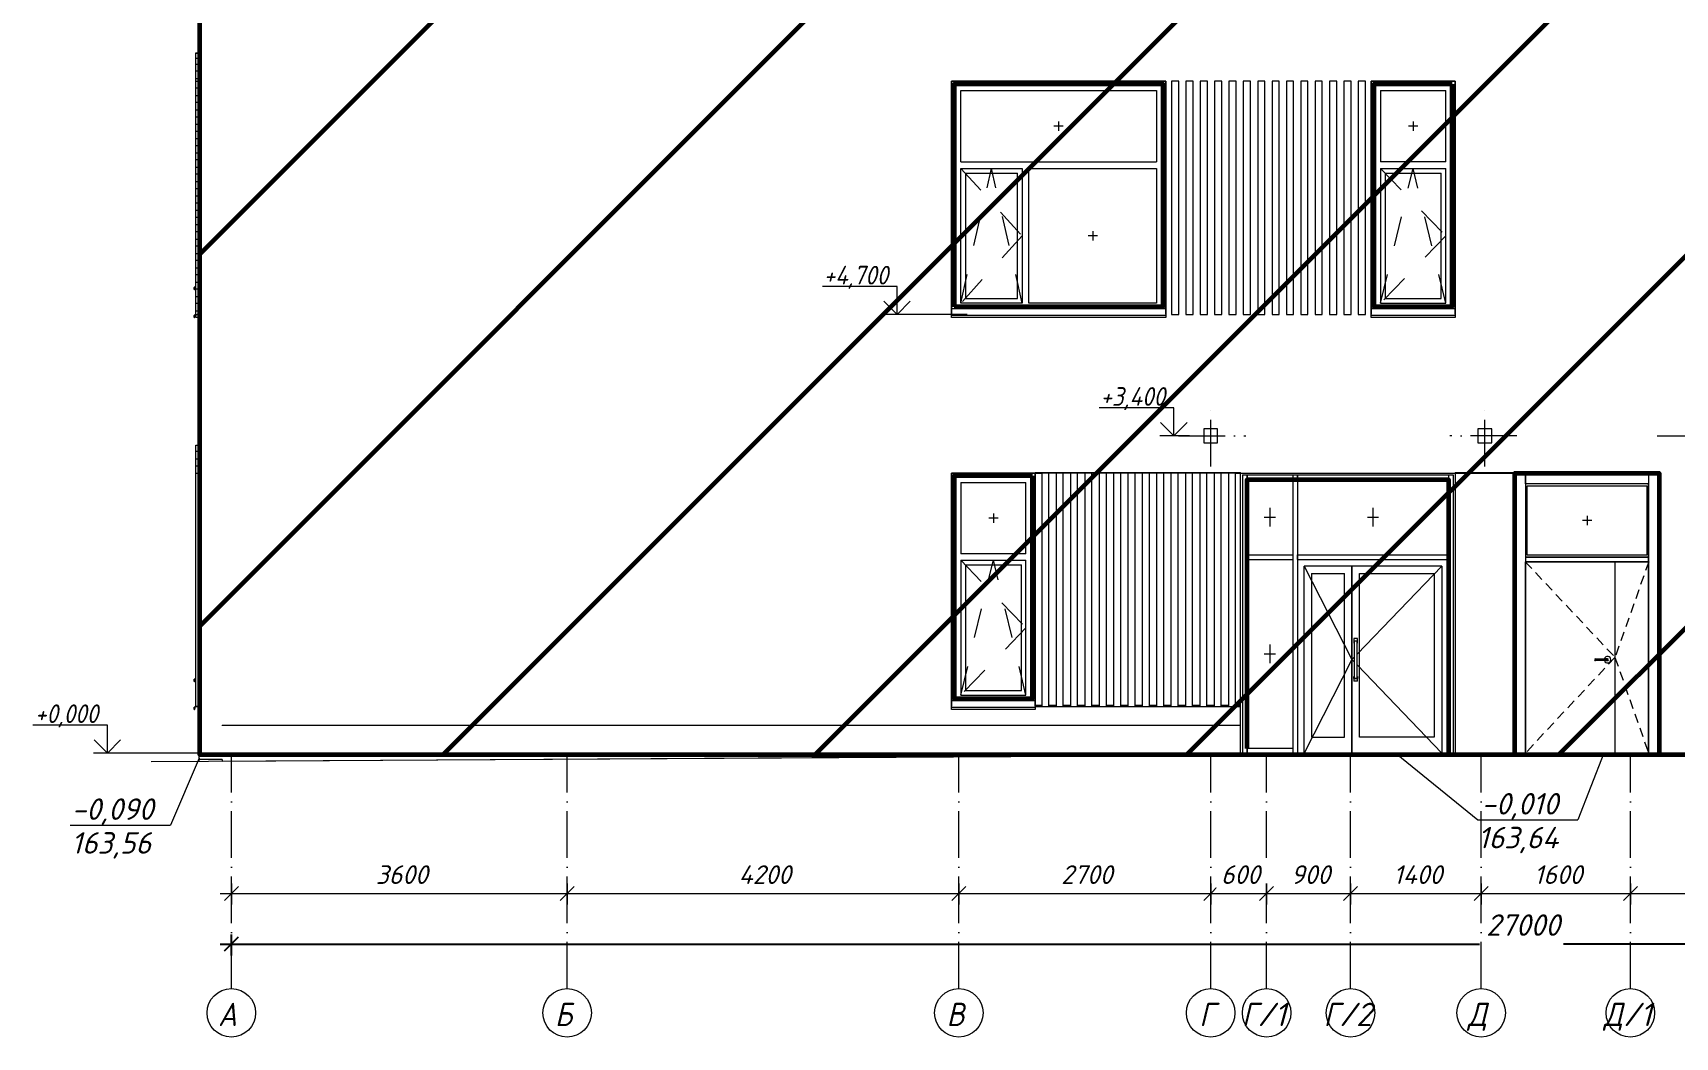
# Model space of a CAD drawing. Header units: millimetres. Extents: x 3914 to 443608, y -156176 to 78197.
# Drawn here: x 348144 to 365752, y -5348 to 5415 of the extents above; entities that cross this region are included whole.
import ezdxf

# ---------------------------------------------------------------- set-up
doc = ezdxf.new("R2010")
doc.units = ezdxf.units.MM
for name, pattern in [('200_ШТРИХ__ш1_п0_6_', [160, 100, -60]), ('50_200_ШТРИХ_1Т_ш5_п1_п1_', [700, 500, -100, 0, -100]), ('Штрих', [635, 317.5, -317.5]), ('Штриховая', [600, 400, -200])]:
    doc.linetypes.add(name, pattern=pattern)
for name, color, linetype, lineweight in [('0) клиннинг', 90, 'Continuous', 60), ('1) Откосы', 102, 'Continuous', 60), ('A-ANNO-DIMS', 7, 'Continuous', 9), ('A-ANNO-NOTE', 7, 'Continuous', 9), ('A-DETL-1', 7, 'Continuous', 13), ('A-DETL-CNTR', 7, '50_200_ШТРИХ_1Т_ш5_п1_п1_', 9), ('A-DOOR', 7, 'Continuous', 9), ('A-DOOR-1', 7, 'Continuous', 5), ('A-DOOR-2', 7, '200_ШТРИХ__ш1_п0_6_', 5), ('A-DOOR-FRAM', 7, 'Continuous', 5), ('A-DOOR-HDLN', 7, 'Штрих', 5), ('A-FLOR', 7, 'Continuous', 9), ('A-GLAZ-1', 7, 'Continuous', 5), ('A-GLAZ-2', 7, 'Штрих', 5), ('A-GLAZ-3', 7, 'Штриховая', 5), ('A-GLAZ-CWMG', 7, 'Continuous', 9), ('A-WALL', 7, 'Continuous', 5), ('G-ANNO-DIMS', 7, 'Continuous', 9), ('G-ANNO-DIMS-1', 7, 'Continuous', 20), ('I-WALL', 7, 'Continuous', 5), ('Оси', 7, 'Continuous', 9), ('Оси-1', 7, '50_200_ШТРИХ_1Т_ш5_п1_п1_', 9)]:
    doc.layers.add(name, color=color, linetype=linetype, lineweight=lineweight)
doc.styles.add('ISOCPEUR_I', font='isocpeui.ttf', dxfattribs={"height": 250})
doc.styles.add('ISOCPEUR_I_1', font='isocpeui.ttf', dxfattribs={"height": 230})
doc.styles.add('ISOCPEUR_I_2', font='isocpeui.ttf', dxfattribs={"width": 0.9, "height": 250})
doc.dimstyles.new('ISO-2_0_0_9К_Средний_с_подложкой_1', dxfattribs={"dimscale": 304.8, "dimtxt": 199.196235, "dimasz": 0.492126, "dimexe": 0.393701, "dimexo": 0, "dimgap": 0.131234, "dimtad": 1, "dimdec": 0, "dimzin": 0, "dimdsep": 46, "dimtxsty": 'ISOCPEUR_I_1', "dimblk1": 'OBLIQUE', "dimblk2": 'OBLIQUE', "dimsah": 1, "dimcen": 0.09, "dimdle": 0.393701, "dimazin": 0, "dimtfac": 1, "dimtdec": 4, "dimtix": 1, "dimtmove": 2, "dimatfit": 3, "dimfxl": 1, "dimtvp": 1, "dimtfill": 1, "dimtolj": 1, "dimtzin": 0, "dimarcsym": 2})

# ---------------------------------------------------------------- blocks, each defined once
blk = doc.blocks.new('Ось сетки - Круг_Ø6_00__ISO-2_5_0_9K_ кружки поменьше-23056867-АР2_Фасад А-___')
at = {"layer": 'Оси'}
blk.add_circle((0, -2785), 260, dxfattribs=at)
blk = doc.blocks.new('_Oblique')
at = {"color": 0, "linetype": 'ByBlock', "lineweight": -2}
blk.add_line((-0.5, -0.5), (0.5, 0.5), dxfattribs=at)
blk = doc.blocks.new('*D980')
at = {"layer": 'A-ANNO-DIMS', "color": 0, "lineweight": -2, "transparency": 16777216}
for p, q in [((350152, -4353), (363654, -4353)), ((350272, -4247), (350272, -4473)), ((377392, -4353), (364556, -4353)), ((377272, -4247), (377272, -4473))]:
    blk.add_line(p, q, dxfattribs=at)
at = {"layer": 'Defpoints', "color": 0, "transparency": 16777216}
for p in [(350272, -4247), (377272, -4247), (377272, -4353)]:
    blk.add_point(p, dxfattribs=at)
at = {"layer": 'A-ANNO-DIMS', "color": 0, "lineweight": -2, "transparency": 16777216, "xscale": 150, "yscale": 150, "zscale": 150, "rotation": 180}
blk.add_blockref('_Oblique', (350272, -4353), dxfattribs=at)
at = {"layer": 'A-ANNO-DIMS', "color": 0, "lineweight": -2, "transparency": 16777216, "xscale": 150, "yscale": 150, "zscale": 150}
blk.add_blockref('_Oblique', (377272, -4353), dxfattribs=at)
at = {"layer": 'A-ANNO-DIMS', "color": 0, "transparency": 16777216, "insert": (363726, -4032), "char_height": 230, "width": 758.48, "attachment_point": 1, "line_spacing_factor": 1.149209, "style": 'ISOCPEUR_I_1', "bg_fill": 3, "box_fill_scale": 1.1, "bg_fill_color": 256, "bg_fill_true_color": 13158600, "bg_fill_transparency": 0}
blk.add_mtext('\\A1;27000', dxfattribs=at)

msp = doc.modelspace()

# ---------------------------------------------------------------- hatches: boundary and pattern name
at = {"layer": '0) клиннинг'}
h = msp.add_hatch(dxfattribs=at)
h.set_pattern_fill('ANSI31', color=256, scale=888)
h.paths.add_polyline_path([(371921.8, 11627.2), (349933, 11627.2), (349932.6, -2323.8), (371921.8, -2323.8)])

# ---------------------------------------------------------------- linework, layer by layer
msp.add_lwpolyline([(349933, 11627.2), (371922.2, 11627.2), (371921.8, -2323.8), (349932.6, -2323.8)], close=True, dxfattribs=at)
at = {"layer": '1) Откосы'}
for points in [[(358022.2, 2482.2), (360262.2, 2482.2), (360262.2, 4867.2), (358022.2, 4867.2)], [(363362.2, 4867.2), (362522.2, 4867.2), (362522.2, 2482.2), (363362.2, 2482.2)], [(358862.2, 667.2), (358022.2, 667.2), (358022.2, -1717.8), (358862.2, -1717.8)]]:
    msp.add_lwpolyline(points, close=True, dxfattribs=at)
for points in [[(361162.2, -2252.8), (361162.2, 627.2), (363322.2, 627.2), (363322.2, -2312.8)], [(364032.2, -2302.8), (364032.2, 697.2), (365582.2, 697.2), (365582.2, -2302.8)]]:
    msp.add_lwpolyline(points, dxfattribs=at)
at = {"layer": 'A-ANNO-DIMS'}
for p, q in [((350152.2, -3807.5), (353872.2, -3807.5)), ((350272.2, -3701.5), (350272.2, -3927.5)), ((350272.2, -3807.5), (350272.2, -3701.5)), ((353872.2, -3701.5), (353872.2, -3927.5)), ((353872.2, -3807.5), (353872.2, -3701.5)), ((353872.2, -3701.5), (353872.2, -3927.5)), ((353872.2, -3807.5), (353872.2, -3701.5)), ((353872.2, -3807.5), (358072.2, -3807.5)), ((358072.2, -3701.5), (358072.2, -3927.5)), ((358072.2, -3807.5), (358072.2, -3701.5)), ((358072.2, -3701.5), (358072.2, -3927.5)), ((358072.2, -3807.5), (358072.2, -3701.5)), ((358072.2, -3807.5), (360772.2, -3807.5)), ((360772.2, -3701.5), (360772.2, -3927.5)), ((360772.2, -3807.5), (360772.2, -3701.5)), ((360772.2, -3701.5), (360772.2, -3927.5)), ((360772.2, -3807.5), (360772.2, -3701.5)), ((360772.2, -3807.5), (361372.2, -3807.5)), ((361372.2, -3701.5), (361372.2, -3927.5)), ((361372.2, -3807.5), (361372.2, -3701.5)), ((362272.2, -3701.5), (362272.2, -3927.5)), ((362272.2, -3807.5), (362272.2, -3701.5)), ((362272.2, -3701.5), (362272.2, -3927.5)), ((362272.2, -3807.5), (362272.2, -3701.5)), ((362272.2, -3807.5), (363672.2, -3807.5)), ((363672.2, -3701.5), (363672.2, -3927.5)), ((363672.2, -3807.5), (363672.2, -3701.5)), ((363672.2, -3701.5), (363672.2, -3927.5)), ((363672.2, -3807.5), (363672.2, -3701.5)), ((363672.2, -3807.5), (365272.2, -3807.5)), ((365272.2, -3701.5), (365272.2, -3927.5)), ((365272.2, -3807.5), (365272.2, -3701.5)), ((365272.2, -3701.5), (365272.2, -3927.5)), ((365272.2, -3807.5), (365272.2, -3701.5)), ((365272.2, -3807.5), (367272.2, -3807.5))]:
    msp.add_line(p, q, dxfattribs=at)
at = {"layer": 'A-ANNO-DIMS', "lineweight": 20}
for p, q in [((350272.2, -3807.5), (350197.2, -3882.5)), ((350272.2, -3807.5), (350347.2, -3732.5)), ((353872.2, -3807.5), (353797.2, -3882.5)), ((353872.2, -3807.5), (353797.2, -3882.5)), ((353872.2, -3807.5), (353947.2, -3732.5)), ((353872.2, -3807.5), (353947.2, -3732.5)), ((358072.2, -3807.5), (357997.2, -3882.5)), ((358072.2, -3807.5), (357997.2, -3882.5)), ((358072.2, -3807.5), (358147.2, -3732.5)), ((358072.2, -3807.5), (358147.2, -3732.5)), ((360772.2, -3807.5), (360697.2, -3882.5)), ((360772.2, -3807.5), (360697.2, -3882.5)), ((360772.2, -3807.5), (360847.2, -3732.5)), ((360772.2, -3807.5), (360847.2, -3732.5)), ((361372.2, -3807.5), (361297.2, -3882.5)), ((361372.2, -3807.5), (361447.2, -3732.5)), ((362272.2, -3807.5), (362197.2, -3882.5)), ((362272.2, -3807.5), (362347.2, -3732.5)), ((362272.2, -3807.5), (362347.2, -3732.5)), ((363672.2, -3807.5), (363597.2, -3882.5)), ((363672.2, -3807.5), (363597.2, -3882.5)), ((363672.2, -3807.5), (363747.2, -3732.5)), ((363672.2, -3807.5), (363747.2, -3732.5)), ((365272.2, -3807.5), (365197.2, -3882.5)), ((365272.2, -3807.5), (365197.2, -3882.5)), ((365272.2, -3807.5), (365347.2, -3732.5)), ((365272.2, -3807.5), (365347.2, -3732.5))]:
    msp.add_line(p, q, dxfattribs=at)
at = {"layer": 'A-ANNO-NOTE'}
for p, q in [((349925.7, -2358.3), (349618.1, -3074.9)), ((362760.6, -2307.3), (363635.1, -3017.7)), ((364986.2, -2303.2), (364709.9, -3017.7)), ((349618.1, -3078), (348543.3, -3078)), ((364709.9, -3020.8), (363635.1, -3020.8))]:
    msp.add_line(p, q, dxfattribs=at)
at = {"layer": 'A-DETL-1'}
for p, q in [((360697.2, 1172.2), (360697.2, 1022.2)), ((360847.2, 1172.2), (360697.2, 1172.2)), ((360847.2, 1022.2), (360847.2, 1172.2)), ((363787.2, 1172.2), (363637.2, 1172.2)), ((363637.2, 1172.2), (363637.2, 1022.2)), ((363787.2, 1022.2), (363787.2, 1172.2)), ((360697.2, 1022.2), (360847.2, 1022.2)), ((363637.2, 1022.2), (363787.2, 1022.2)), ((361090.1, -2328), (349413.4, -2397.8)), ((365619.5, -2328), (361090.1, -2328)), ((371852.2, -2397.8), (365619.5, -2328))]:
    msp.add_line(p, q, dxfattribs=at)
at = {"layer": 'A-DETL-CNTR'}
for p, q in [((360772.2, 767.2), (360772.2, 1407.2)), ((363712.2, 767.2), (363712.2, 1407.2)), ((360428.1, 1097.2), (361148.1, 1097.2)), ((364056.4, 1097.2), (363336.4, 1097.2)), ((365558.1, 1097.2), (366278.1, 1097.2))]:
    msp.add_line(p, q, dxfattribs=at)
at = {"layer": 'A-DOOR'}
for p, q in [((364147.2, 582.2), (364147.2, -202.8)), ((365467.2, 582.2), (364147.2, 582.2)), ((364167.2, 562.2), (365447.2, 562.2)), ((364167.2, -182.8), (364167.2, 562.2)), ((365447.2, 562.2), (365447.2, -182.8)), ((365467.2, -202.8), (365467.2, 582.2)), ((364147.2, -202.8), (365467.2, -202.8)), ((365447.2, -182.8), (364167.2, -182.8)), ((364897.2, -1292.8), (365027.2, -1292.8)), ((365027.2, -1312.8), (364897.2, -1312.8)), ((365027.2, -1292.8), (364993.7, -1292.8)), ((364993.7, -1312.8), (365027.2, -1312.8))]:
    msp.add_line(p, q, dxfattribs=at)
for centre, radius, start, end in [((364897.2, -1302.8), 10, 90, 270), ((365027.2, -1302.8), 35, 0, 163.39845), ((365027.2, -1302.8), 35, 196.60155, 0), ((365027.2, -1302.8), 10, 270, 90), ((365027.2, -1302.8), 10, 270, 90)]:
    msp.add_arc(centre, radius, start, end, dxfattribs=at)
at = {"layer": 'A-DOOR-1'}
for p, q in [((361774.2, -2302.8), (361774.2, -299.8)), ((362287.2, -299.8), (361774.2, -299.8)), ((361774.2, -299.8), (362287.2, -1301.3)), ((362287.2, -299.8), (362287.2, -2302.8)), ((363250.2, -299.8), (362287.2, -299.8)), ((362287.2, -2302.8), (362287.2, -299.8)), ((363250.2, -299.8), (362342, -1244.3)), ((363250.2, -299.8), (363250.2, -2302.8)), ((365107.2, -252.8), (364147.2, -252.8)), ((364147.2, -2302.8), (364147.2, -252.8)), ((365107.2, -252.8), (365107.2, -2302.8)), ((365467.2, -252.8), (365107.2, -252.8)), ((365107.2, -252.8), (365107.2, -2302.8)), ((365467.2, -2302.8), (365467.2, -252.8)), ((361854.2, -379.8), (361854.2, -2132.8)), ((361854.2, -379.8), (362207.2, -379.8)), ((362207.2, -2132.8), (362207.2, -379.8)), ((362367.2, -2132.8), (362367.2, -379.8)), ((362367.2, -379.8), (363170.2, -379.8)), ((363170.2, -379.8), (363170.2, -2132.8)), ((362307.2, -1075.3), (362307.2, -1102.8)), ((362347.2, -1075.3), (362307.2, -1075.3)), ((362347.2, -1102.8), (362307.2, -1102.8)), ((362307.2, -1102.8), (362307.2, -1125.3)), ((362307.2, -1125.3), (362312.2, -1125.3)), ((362312.2, -1102.8), (362312.2, -1502.8)), ((362342.2, -1502.8), (362342.2, -1102.8)), ((362342.2, -1125.3), (362347.2, -1125.3)), ((362347.2, -1102.8), (362347.2, -1075.3)), ((362347.2, -1125.3), (362347.2, -1102.8)), ((362287.2, -1301.3), (361774.2, -2302.8)), ((362312.4, -1275.1), (362287.2, -1301.3)), ((362287.2, -1301.3), (362312.2, -1327.3)), ((362342.2, -1358.5), (363250.2, -2302.8)), ((362307.2, -1505.3), (362307.2, -1482.8)), ((362307.2, -1482.8), (362312.2, -1482.8)), ((362307.2, -1505.3), (362307.2, -1532.8)), ((362307.2, -1505.3), (362347.2, -1505.3)), ((362347.2, -1532.8), (362307.2, -1532.8)), ((362342.2, -1502.8), (362312.2, -1502.8)), ((362342.2, -1482.8), (362347.2, -1482.8)), ((362347.2, -1482.8), (362347.2, -1505.3)), ((362347.2, -1532.8), (362347.2, -1505.3)), ((361854.2, -2132.8), (362207.2, -2132.8)), ((363170.2, -2132.8), (362367.2, -2132.8))]:
    msp.add_line(p, q, dxfattribs=at)
at = {"layer": 'A-DOOR-2'}
for p, q in [((364145.8, -252.8), (365107.2, -1277.8)), ((365468.6, -252.8), (365107.2, -1277.8)), ((365107.2, -1277.8), (364147.2, -2302.8)), ((365107.2, -1277.8), (365467.2, -2302.8))]:
    msp.add_line(p, q, dxfattribs=at)
at = {"layer": 'A-DOOR-FRAM'}
for p, q in [((364147.2, 582.2), (364147.2, 697.2)), ((364147.2, 697.2), (364147.2, -2302.8)), ((365467.2, 582.2), (364147.2, 582.2)), ((365467.2, 697.2), (365467.2, 582.2)), ((365467.2, 697.2), (365467.2, -2302.8)), ((365467.2, -202.8), (364147.2, -202.8)), ((364147.2, -202.8), (364147.2, -252.8)), ((364147.2, -252.8), (365467.2, -252.8)), ((365467.2, -252.8), (365467.2, -202.8))]:
    msp.add_line(p, q, dxfattribs=at)
at = {"layer": 'A-DOOR-HDLN'}
for p, q in [((365582.2, 697.2), (364032.2, 697.2)), ((364032.2, -2302.8), (364032.2, 697.2)), ((365582.2, 697.2), (364032.2, 697.2)), ((364032.2, -2302.8), (364032.2, 697.2)), ((365582.2, -2302.8), (365582.2, 697.2)), ((365582.2, -2302.8), (365582.2, 697.2))]:
    msp.add_line(p, q, dxfattribs=at)
at = {"layer": 'A-FLOR'}
for p, q in [((361092.2, -2322.8), (361092.2, -2328)), ((363392.2, -2312.8), (363392.2, -2328)), ((364032.2, -2312.8), (364032.2, -2328)), ((365582.2, -2312.8), (365582.2, -2328))]:
    msp.add_line(p, q, dxfattribs=at)
at = {"layer": 'A-GLAZ-1'}
for p, q in [((357992.2, 4897.2), (357992.2, 2399.7)), ((360292.2, 4897.2), (357992.2, 4897.2)), ((358022.2, 4867.2), (358022.2, 2482.2)), ((360262.2, 4867.2), (358022.2, 4867.2)), ((358092.2, 4032.2), (358092.2, 4797.2)), ((358092.2, 4797.2), (360192.2, 4797.2)), ((360192.2, 4797.2), (360192.2, 4032.2)), ((360262.2, 2482.2), (360262.2, 4867.2)), ((360292.2, 2399.7), (360292.2, 4897.2)), ((362492.2, 4897.2), (362492.2, 2399.7)), ((363392.2, 4897.2), (362492.2, 4897.2)), ((362522.2, 2482.2), (362522.2, 4867.2)), ((362522.2, 4867.2), (363362.2, 4867.2)), ((362592.2, 4797.2), (362592.2, 4032.2)), ((362592.2, 4797.2), (363292.2, 4797.2)), ((363292.2, 4032.2), (363292.2, 4797.2)), ((363362.2, 4867.2), (363362.2, 2482.2)), ((363392.2, 2399.7), (363392.2, 4897.2)), ((358092.2, 4032.2), (360192.2, 4032.2)), ((358092.2, 2517.2), (358092.2, 3962.2)), ((358092.2, 3962.2), (358752.2, 3962.2)), ((358142.2, 3912.2), (358142.2, 2567.2)), ((358142.2, 3912.2), (358702.2, 3912.2)), ((358702.2, 2567.2), (358702.2, 3912.2)), ((358752.2, 3962.2), (358752.2, 2517.2)), ((358822.2, 2517.2), (358822.2, 3962.2)), ((358822.2, 3962.2), (360192.2, 3962.2)), ((360192.2, 3962.2), (360192.2, 2517.2)), ((363292.2, 4032.2), (362592.2, 4032.2)), ((362592.2, 3962.2), (362592.2, 2517.2)), ((362592.2, 3962.2), (363292.2, 3962.2)), ((362642.2, 3912.2), (362642.2, 2567.2)), ((362642.2, 3912.2), (363242.2, 3912.2)), ((363242.2, 2567.2), (363242.2, 3912.2)), ((363292.2, 2517.2), (363292.2, 3962.2)), ((349892.2, 2692.8), (349872.2, 2688.2)), ((349872.2, 2688.2), (349872.2, 2663.2)), ((349872.2, 2663.2), (349878.2, 2663.2)), ((349873.2, 2687.4), (349892.2, 2691.8)), ((349873.2, 2664.2), (349873.2, 2687.4)), ((349877.5, 2664.2), (349873.2, 2664.2)), ((349882.4, 2677.6), (349877.5, 2664.2)), ((349878.2, 2663.2), (349883.3, 2677.3)), ((349883.3, 2677.3), (349882.4, 2677.6)), ((360292.2, 2482.2), (357992.2, 2482.2)), ((358752.2, 2517.2), (358092.2, 2517.2)), ((358142.2, 2567.2), (358702.2, 2567.2)), ((360192.2, 2517.2), (358822.2, 2517.2)), ((363392.2, 2482.2), (362492.2, 2482.2)), ((362592.2, 2517.2), (363292.2, 2517.2)), ((362642.2, 2567.2), (363242.2, 2567.2)), ((349922.2, 2399.7), (349872.2, 2388.2)), ((349872.2, 2388.2), (349872.2, 2363.2)), ((349872.2, 2363.2), (349878.2, 2363.2)), ((349873.2, 2387.4), (349922.2, 2398.7)), ((349873.2, 2364.2), (349873.2, 2387.4)), ((349877.5, 2364.2), (349873.2, 2364.2)), ((349882.4, 2377.6), (349877.5, 2364.2)), ((349878.2, 2363.2), (349883.3, 2377.3)), ((349883.3, 2377.3), (349882.4, 2377.6)), ((360292.2, 2457.2), (357992.2, 2457.2)), ((357992.2, 2388.2), (357992.2, 2399.7)), ((357992.2, 2363.2), (357992.2, 2388.2)), ((357992.2, 2388.2), (360292.2, 2388.2)), ((360292.2, 2363.2), (357992.2, 2363.2)), ((360292.2, 2399.7), (360292.2, 2388.2)), ((360292.2, 2388.2), (360292.2, 2363.2)), ((363392.2, 2457.2), (362492.2, 2457.2)), ((362492.2, 2388.2), (362492.2, 2399.7)), ((362492.2, 2363.2), (362492.2, 2388.2)), ((362492.2, 2388.2), (363392.2, 2388.2)), ((363392.2, 2363.2), (362492.2, 2363.2)), ((363392.2, 2399.7), (363392.2, 2388.2)), ((363392.2, 2388.2), (363392.2, 2363.2)), ((357992.2, 697.2), (357992.2, -1800.3)), ((358892.2, 697.2), (357992.2, 697.2)), ((358022.2, -1717.8), (358022.2, 667.2)), ((358022.2, 667.2), (358862.2, 667.2)), ((358092.2, 597.2), (358092.2, -167.8)), ((358092.2, 597.2), (358792.2, 597.2)), ((358792.2, -167.8), (358792.2, 597.2)), ((358862.2, 667.2), (358862.2, -1717.8)), ((358892.2, -1800.3), (358892.2, 697.2)), ((364857.2, 189.7), (364757.2, 189.7)), ((364807.2, 239.7), (364807.2, 139.7)), ((358792.2, -167.8), (358092.2, -167.8)), ((358092.2, -237.8), (358092.2, -1682.8)), ((358092.2, -237.8), (358792.2, -237.8)), ((358142.2, -287.8), (358142.2, -1632.8)), ((358142.2, -287.8), (358742.2, -287.8)), ((358742.2, -1632.8), (358742.2, -287.8)), ((358792.2, -1682.8), (358792.2, -237.8)), ((349892.2, -1507.2), (349872.2, -1511.8)), ((349872.2, -1511.8), (349872.2, -1536.8)), ((349872.2, -1536.8), (349878.2, -1536.8)), ((349873.2, -1512.6), (349892.2, -1508.2)), ((349873.2, -1535.8), (349873.2, -1512.6)), ((349877.5, -1535.8), (349873.2, -1535.8)), ((349882.4, -1522.4), (349877.5, -1535.8)), ((349878.2, -1536.8), (349883.3, -1522.7)), ((349883.3, -1522.7), (349882.4, -1522.4)), ((358892.2, -1717.8), (357992.2, -1717.8)), ((358892.2, -1742.8), (357992.2, -1742.8)), ((358092.2, -1682.8), (358792.2, -1682.8)), ((358142.2, -1632.8), (358742.2, -1632.8)), ((349922.2, -1800.3), (349872.2, -1811.8)), ((349872.2, -1811.8), (349872.2, -1836.8)), ((349872.2, -1836.8), (349878.2, -1836.8)), ((349873.2, -1812.6), (349922.2, -1801.3)), ((349873.2, -1835.8), (349873.2, -1812.6)), ((349877.5, -1835.8), (349873.2, -1835.8)), ((349882.4, -1822.4), (349877.5, -1835.8)), ((349878.2, -1836.8), (349883.3, -1822.7)), ((349883.3, -1822.7), (349882.4, -1822.4)), ((357992.2, -1811.8), (357992.2, -1800.3)), ((357992.2, -1836.8), (357992.2, -1811.8)), ((357992.2, -1811.8), (358892.2, -1811.8)), ((358892.2, -1836.8), (357992.2, -1836.8)), ((358892.2, -1800.3), (358892.2, -1811.8)), ((358892.2, -1811.8), (358892.2, -1836.8))]:
    msp.add_line(p, q, dxfattribs=at)
at = {"layer": 'A-GLAZ-2'}
for p, q in [((359192.2, 4414.7), (359092.2, 4414.7)), ((359142.2, 4464.7), (359142.2, 4364.7)), ((362992.2, 4414.7), (362892.2, 4414.7)), ((362942.2, 4464.7), (362942.2, 4364.7)), ((358092.2, 2517.2), (358422.2, 3962.2)), ((358092.2, 3962.2), (358752.2, 3239.7)), ((358752.2, 2517.2), (358422.2, 3962.2)), ((362592.2, 2517.2), (362942.2, 3962.2)), ((362592.2, 3962.2), (363292.2, 3239.7)), ((363292.2, 2517.2), (362942.2, 3962.2)), ((358752.2, 3239.7), (358092.2, 2517.2)), ((359557.2, 3239.7), (359457.2, 3239.7)), ((359507.2, 3289.7), (359507.2, 3189.7)), ((363292.2, 3239.7), (362592.2, 2517.2)), ((358492.2, 214.7), (358392.2, 214.7)), ((358442.2, 264.7), (358442.2, 164.7)), ((358092.2, -1682.8), (358442.2, -237.8)), ((358092.2, -237.8), (358792.2, -960.3)), ((358792.2, -1682.8), (358442.2, -237.8)), ((358792.2, -960.3), (358092.2, -1682.8))]:
    msp.add_line(p, q, dxfattribs=at)
at = {"layer": 'A-GLAZ-3'}
for p, q in [((361347.2, 224.7), (361467.2, 224.7)), ((361407.2, 324.7), (361407.2, 124.7)), ((362452.2, 224.7), (362572.2, 224.7)), ((362512.2, 324.7), (362512.2, 124.7)), ((361407.2, -1140.3), (361407.2, -1340.3)), ((361347.2, -1240.3), (361467.2, -1240.3))]:
    msp.add_line(p, q, dxfattribs=at)
at = {"layer": 'A-GLAZ-CWMG'}
for p, q in [((361112.2, 677.2), (361162.2, 677.2)), ((361112.2, 677.2), (361112.2, -202.8)), ((361162.2, 677.2), (361162.2, -202.8)), ((361162.2, 627.2), (361162.2, 677.2)), ((361162.2, 677.2), (361652.2, 677.2)), ((361162.2, 627.2), (361652.2, 627.2)), ((361652.2, 677.2), (361702.2, 677.2)), ((361652.2, 677.2), (361652.2, -202.8)), ((361652.2, 677.2), (361652.2, 627.2)), ((361702.2, 677.2), (361702.2, -202.8)), ((361702.2, 627.2), (361702.2, 677.2)), ((361702.2, 677.2), (363322.2, 677.2)), ((361702.2, 627.2), (363322.2, 627.2)), ((363322.2, 677.2), (363372.2, 677.2)), ((363322.2, 677.2), (363322.2, -202.8)), ((363322.2, 677.2), (363322.2, 627.2)), ((363372.2, 677.2), (363372.2, -202.8)), ((361112.2, -202.8), (361112.2, -2302.8)), ((361162.2, -227.8), (361162.2, -177.8)), ((361162.2, -177.8), (361652.2, -177.8)), ((361162.2, -202.8), (361162.2, -2302.8)), ((361162.2, -227.8), (361652.2, -227.8)), ((361652.2, -177.8), (361652.2, -227.8)), ((361652.2, -202.8), (361652.2, -2302.8)), ((361702.2, -227.8), (361702.2, -177.8)), ((361702.2, -177.8), (363322.2, -177.8)), ((361702.2, -202.8), (361702.2, -2302.8)), ((361702.2, -227.8), (363322.2, -227.8)), ((363322.2, -177.8), (363322.2, -227.8)), ((363322.2, -202.8), (363322.2, -2302.8)), ((363372.2, -202.8), (363372.2, -2302.8)), ((361162.2, -2302.8), (361162.2, -2252.8)), ((361652.2, -2252.8), (361162.2, -2252.8)), ((361652.2, -2252.8), (361652.2, -2302.8))]:
    msp.add_line(p, q, dxfattribs=at)
at = {"layer": 'A-WALL'}
for p, q in [((349922.2, 11473.2), (349922.2, -2394.8)), ((357992.2, 4897.2), (360292.2, 4897.2)), ((357992.2, 2399.7), (357992.2, 4897.2)), ((360292.2, 4897.2), (360292.2, 2399.7)), ((362492.2, 4897.2), (363392.2, 4897.2)), ((362492.2, 2399.7), (362492.2, 4897.2)), ((363392.2, 4897.2), (363392.2, 2399.7)), ((358892.2, 704.6), (361092.2, 704.6)), ((358892.2, 704.6), (358892.2, -1800.3)), ((361092.2, -2002.8), (361092.2, 704.6)), ((363392.2, 704.6), (364032.2, 704.6)), ((363392.2, 704.6), (363392.2, -1795.4)), ((364032.2, -1795.4), (364032.2, 704.6)), ((357992.2, -1800.3), (357992.2, 697.2)), ((357992.2, 697.2), (358960.8, 697.2)), ((359114.8, 697.2), (359037.8, 697.2)), ((359268.8, 697.2), (359191.8, 697.2)), ((359422.8, 697.2), (359345.8, 697.2)), ((359576.8, 697.2), (359499.8, 697.2)), ((359730.8, 697.2), (359653.8, 697.2)), ((359884.8, 697.2), (359807.8, 697.2)), ((360038.8, 697.2), (359961.8, 697.2)), ((360192.8, 697.2), (360115.8, 697.2)), ((360346.8, 697.2), (360269.8, 697.2)), ((360500.8, 697.2), (360423.8, 697.2)), ((360654.8, 697.2), (360577.8, 697.2)), ((360808.8, 697.2), (360731.8, 697.2)), ((360962.8, 697.2), (360885.8, 697.2)), ((361039.8, 697.2), (365582.2, 697.2)), ((365582.2, 697.2), (365582.2, -2302.8)), ((358960.8, -1795.4), (358892.2, -1795.4)), ((358892.2, -1802.8), (358960.8, -1802.8)), ((359114.8, -1795.4), (359037.6, -1795.4)), ((359037.8, -1802.8), (359114.8, -1802.8)), ((359268.8, -1795.4), (359191.6, -1795.4)), ((359191.8, -1802.8), (359268.8, -1802.8)), ((359422.8, -1795.4), (359345.6, -1795.4)), ((359345.8, -1802.8), (359422.8, -1802.8)), ((359576.8, -1795.4), (359499.6, -1795.4)), ((359499.8, -1802.8), (359576.8, -1802.8)), ((359730.8, -1795.4), (359653.6, -1795.4)), ((359653.8, -1802.8), (359730.8, -1802.8)), ((359884.8, -1795.4), (359807.6, -1795.4)), ((359807.8, -1802.8), (359884.8, -1802.8)), ((360039, -1795.4), (359961.6, -1795.4)), ((359961.8, -1802.8), (360038.8, -1802.8)), ((360193, -1795.4), (360115.8, -1795.4)), ((360115.8, -1802.8), (360192.8, -1802.8)), ((360347, -1795.4), (360269.8, -1795.4)), ((360269.8, -1802.8), (360346.8, -1802.8)), ((360501, -1795.4), (360423.8, -1795.4)), ((360423.8, -1802.8), (360500.8, -1802.8)), ((360655, -1795.4), (360577.8, -1795.4)), ((360577.8, -1802.8), (360654.8, -1802.8)), ((360809, -1795.4), (360731.8, -1795.4)), ((360731.8, -1802.8), (360808.8, -1802.8)), ((360962.8, -1795.4), (360885.8, -1795.4)), ((360885.8, -1802.8), (360962.8, -1802.8)), ((361092.2, -1795.4), (361039.6, -1795.4)), ((361039.8, -1802.8), (361092.2, -1802.8)), ((363392.2, -1795.4), (363392.2, -2302.8)), ((364032.2, -2302.8), (364032.2, -1795.4)), ((350172.2, -2002.8), (361092.2, -2002.8)), ((350172.2, -2002.8), (350172.2, -2010.2)), ((361092.2, -2322.8), (361092.2, -2010.2)), ((350172.2, -2373.3), (349922.2, -2373.3)), ((350172.2, -2392), (361092.2, -2322.8)), ((350172.2, -2373.3), (350172.2, -2392)), ((363392.2, -2302.8), (361092.2, -2302.8)), ((361092.2, -2312.8), (365582.2, -2312.8)), ((365582.2, -2302.8), (364032.2, -2302.8)), ((365582.2, -2312.8), (371922.2, -2394.4))]:
    msp.add_line(p, q, dxfattribs=at)
at = {"layer": 'G-ANNO-DIMS'}
for p, q in [((357410, 2697.2), (356610, 2697.2)), ((357410, 2397.2), (357410, 2697.2)), ((357561.6, 2397.2), (357261.7, 2397.2)), ((358162.2, 2397.2), (357410, 2397.2)), ((360377.1, 1397.2), (359577.1, 1397.2)), ((360377.1, 1097.2), (360377.1, 1397.2)), ((360528.7, 1097.2), (360228.7, 1097.2)), ((360404.3, 1097.2), (360377.1, 1097.2)), ((360546, 1097.2), (360404.3, 1097.2)), ((348944, -2002.8), (348144, -2002.8)), ((348944, -2302.8), (348944, -2002.8)), ((349095.6, -2302.8), (348795.6, -2302.8)), ((362097.2, -2302.8), (348944, -2302.8))]:
    msp.add_line(p, q, dxfattribs=at)
at = {"layer": 'G-ANNO-DIMS-1'}
for p, q in [((357410, 2397.2), (357268.6, 2538.6)), ((357410, 2397.2), (357551.5, 2538.6)), ((360377.1, 1097.2), (360235.7, 1238.6)), ((360377.1, 1097.2), (360518.5, 1238.6)), ((348944, -2302.8), (348802.6, -2161.4)), ((348944, -2302.8), (349085.4, -2161.4))]:
    msp.add_line(p, q, dxfattribs=at)
at = {"layer": 'I-WALL'}
for p, q in [((349892.2, 5197.2), (349892.2, 5200.1)), ((349892.2, 5200.1), (349922.2, 5200.1)), ((349892.2, 5142.2), (349892.2, 5197.2)), ((349892.2, 5197.2), (349922.2, 5197.2)), ((349892.2, 5080.8), (349892.2, 5142.2)), ((349922.2, 5142.2), (349892.2, 5142.2)), ((349892.2, 5003.8), (349892.2, 5080.8)), ((349892.2, 5080.8), (349922.2, 5080.8)), ((349892.2, 4926.8), (349892.2, 5003.8)), ((349922.2, 5003.8), (349892.2, 5003.8)), ((349892.2, 4897.2), (349892.2, 4926.8)), ((349892.2, 4926.8), (349922.2, 4926.8)), ((349892.2, 3437.1), (349892.2, 4897.2)), ((349892.2, 4897.2), (349922.2, 4897.2)), ((349922.2, 4824.2), (349892.2, 4824.2)), ((360429.2, 4897.2), (360352.2, 4897.2)), ((360352.2, 4897.2), (360352.2, 2397.2)), ((360429.2, 2397.2), (360429.2, 4897.2)), ((360583.2, 4897.2), (360506.2, 4897.2)), ((360506.2, 4897.2), (360506.2, 2397.2)), ((360583.2, 2397.2), (360583.2, 4897.2)), ((360737.2, 4897.2), (360660.2, 4897.2)), ((360660.2, 4897.2), (360660.2, 2397.2)), ((360737.2, 2397.2), (360737.2, 4897.2)), ((360891.2, 4897.2), (360814.2, 4897.2)), ((360814.2, 4897.2), (360814.2, 2397.2)), ((360891.2, 2397.2), (360891.2, 4897.2)), ((361045.2, 4897.2), (360968.2, 4897.2)), ((360968.2, 4897.2), (360968.2, 2397.2)), ((361045.2, 2397.2), (361045.2, 4897.2)), ((361199.2, 4897.2), (361122.2, 4897.2)), ((361122.2, 4897.2), (361122.2, 2397.2)), ((361199.2, 2397.2), (361199.2, 4897.2)), ((361353.2, 4897.2), (361276.2, 4897.2)), ((361276.2, 4897.2), (361276.2, 2397.2)), ((361353.2, 2397.2), (361353.2, 4897.2)), ((361507.2, 4897.2), (361430.2, 4897.2)), ((361430.2, 4897.2), (361430.2, 2397.2)), ((361507.2, 2397.2), (361507.2, 4897.2)), ((361661.2, 4897.2), (361584.2, 4897.2)), ((361584.2, 4897.2), (361584.2, 2397.2)), ((361661.2, 2397.2), (361661.2, 4897.2)), ((361815.2, 4897.2), (361738.2, 4897.2)), ((361738.2, 4897.2), (361738.2, 2397.2)), ((361815.2, 2397.2), (361815.2, 4897.2)), ((361969.2, 4897.2), (361892.2, 4897.2)), ((361892.2, 4897.2), (361892.2, 2397.2)), ((361969.2, 2397.2), (361969.2, 4897.2)), ((362123.2, 4897.2), (362046.2, 4897.2)), ((362046.2, 4897.2), (362046.2, 2397.2)), ((362123.2, 2397.2), (362123.2, 4897.2)), ((362277.2, 4897.2), (362200.2, 4897.2)), ((362200.2, 4897.2), (362200.2, 2397.2)), ((362277.2, 2397.2), (362277.2, 4897.2)), ((362431.2, 4897.2), (362354.2, 4897.2)), ((362354.2, 4897.2), (362354.2, 2397.2)), ((362431.2, 2397.2), (362431.2, 4897.2)), ((349892.2, 4744.3), (349922.2, 4744.3)), ((349922.2, 4667.3), (349892.2, 4667.3)), ((349892.2, 4590.3), (349922.2, 4590.3)), ((349922.2, 4513.3), (349892.2, 4513.3)), ((349892.2, 4436.3), (349922.2, 4436.3)), ((349922.2, 4359.3), (349892.2, 4359.3)), ((349892.2, 4282.3), (349922.2, 4282.3)), ((349922.2, 4205.3), (349892.2, 4205.3)), ((349892.2, 4130.3), (349922.2, 4130.3)), ((349922.2, 4053.3), (349892.2, 4053.3)), ((349892.2, 3976.3), (349922.2, 3976.3)), ((349922.2, 3899.3), (349892.2, 3899.3)), ((349892.2, 3821.7), (349922.2, 3821.7)), ((349922.2, 3744.7), (349892.2, 3744.7)), ((349892.2, 3668.3), (349922.2, 3668.3)), ((349922.2, 3591.3), (349892.2, 3591.3)), ((349892.2, 3514.1), (349922.2, 3514.1)), ((349892.2, 2667.2), (349892.2, 3437.1)), ((349922.2, 3437.1), (349892.2, 3437.1)), ((349892.2, 3360.1), (349922.2, 3360.1)), ((349922.2, 3283.1), (349892.2, 3283.1)), ((349892.2, 3206), (349922.2, 3206)), ((349922.2, 3129), (349892.2, 3129)), ((349892.2, 3052.2), (349922.2, 3052.2)), ((349922.2, 2975.2), (349892.2, 2975.2)), ((349892.2, 2898.7), (349922.2, 2898.7)), ((349922.2, 2821.7), (349892.2, 2821.7)), ((349892.2, 2744.2), (349922.2, 2744.2)), ((349892.2, 2392.8), (349892.2, 2667.2)), ((349922.2, 2667.2), (349892.2, 2667.2)), ((349892.2, 2590.3), (349922.2, 2590.3)), ((349922.2, 2513.3), (349892.2, 2513.3)), ((349892.2, 2437.6), (349922.2, 2437.6)), ((349892.2, 2363.2), (349892.2, 2391.9)), ((349922.2, 2363.2), (349892.2, 2363.2)), ((360352.2, 2397.2), (360429.2, 2397.2)), ((360506.2, 2397.2), (360583.2, 2397.2)), ((360660.2, 2397.2), (360737.2, 2397.2)), ((360814.2, 2397.2), (360891.2, 2397.2)), ((360968.2, 2397.2), (361045.2, 2397.2)), ((361122.2, 2397.2), (361199.2, 2397.2)), ((361276.2, 2397.2), (361353.2, 2397.2)), ((361430.2, 2397.2), (361507.2, 2397.2)), ((361584.2, 2397.2), (361661.2, 2397.2)), ((361738.2, 2397.2), (361815.2, 2397.2)), ((361892.2, 2397.2), (361969.2, 2397.2)), ((362046.2, 2397.2), (362123.2, 2397.2)), ((362200.2, 2397.2), (362277.2, 2397.2)), ((362354.2, 2397.2), (362431.2, 2397.2)), ((349890.2, -1503.9), (349890.2, 997.2)), ((349890.2, 997.2), (349892.2, 997.2)), ((349892.2, 928.2), (349892.2, 997.2)), ((349892.2, 997.2), (349922.2, 997.2)), ((349922.2, 928.2), (349892.2, 928.2)), ((349920.2, 928.2), (349920.2, 848.3)), ((349892.2, 771.3), (349892.2, 848.3)), ((349892.2, 848.3), (349922.2, 848.3)), ((349922.2, 771.3), (349892.2, 771.3)), ((349920.2, 771.3), (349920.2, 697.2)), ((349892.2, -1802.8), (349892.2, 697.2)), ((349892.2, 697.2), (349922.2, 697.2)), ((359037.8, 697.2), (358960.8, 697.2)), ((358960.8, 697.2), (358960.8, -1802.8)), ((359037.8, -1802.8), (359037.8, 697.2)), ((359191.8, 697.2), (359114.8, 697.2)), ((359114.8, 697.2), (359114.8, -1802.8)), ((359191.8, -1802.8), (359191.8, 697.2)), ((359345.8, 697.2), (359268.8, 697.2)), ((359268.8, 697.2), (359268.8, -1802.8)), ((359345.8, -1802.8), (359345.8, 697.2)), ((359499.8, 697.2), (359422.8, 697.2)), ((359422.8, 697.2), (359422.8, -1802.8)), ((359499.8, -1802.8), (359499.8, 697.2)), ((359653.8, 697.2), (359576.8, 697.2)), ((359576.8, 697.2), (359576.8, -1802.8)), ((359653.8, -1802.8), (359653.8, 697.2)), ((359807.8, 697.2), (359730.8, 697.2)), ((359730.8, 697.2), (359730.8, -1802.8)), ((359807.8, -1802.8), (359807.8, 697.2)), ((359961.8, 697.2), (359884.8, 697.2)), ((359884.8, 697.2), (359884.8, -1802.8)), ((359961.8, -1802.8), (359961.8, 697.2)), ((360115.8, 697.2), (360038.8, 697.2)), ((360038.8, 697.2), (360038.8, -1802.8)), ((360115.8, -1802.8), (360115.8, 697.2)), ((360269.8, 697.2), (360192.8, 697.2)), ((360192.8, 697.2), (360192.8, -1802.8)), ((360269.8, -1802.8), (360269.8, 697.2)), ((360423.8, 697.2), (360346.8, 697.2)), ((360346.8, 697.2), (360346.8, -1802.8)), ((360423.8, -1802.8), (360423.8, 697.2)), ((360577.8, 697.2), (360500.8, 697.2)), ((360500.8, 697.2), (360500.8, -1802.8)), ((360577.8, -1802.8), (360577.8, 697.2)), ((360731.8, 697.2), (360654.8, 697.2)), ((360654.8, 697.2), (360654.8, -1802.8)), ((360731.8, -1802.8), (360731.8, 697.2)), ((360885.8, 697.2), (360808.8, 697.2)), ((360808.8, 697.2), (360808.8, -1802.8)), ((360885.8, -1802.8), (360885.8, 697.2)), ((361039.8, 697.2), (360962.8, 697.2)), ((360962.8, 697.2), (360962.8, -1802.8)), ((361039.8, -1802.8), (361039.8, 697.2)), ((349892.2, -1503.9), (349890.2, -1503.9)), ((349911.2, -1802.8), (349892.2, -1802.8)), ((349922.2, -1802.8), (349915.7, -1802.8)), ((358960.8, -1802.8), (359037.8, -1802.8)), ((359114.8, -1802.8), (359191.8, -1802.8)), ((359268.8, -1802.8), (359345.8, -1802.8)), ((359422.8, -1802.8), (359499.8, -1802.8)), ((359576.8, -1802.8), (359653.8, -1802.8)), ((359730.8, -1802.8), (359807.8, -1802.8)), ((359884.8, -1802.8), (359961.8, -1802.8)), ((360038.8, -1802.8), (360115.8, -1802.8)), ((360192.8, -1802.8), (360269.8, -1802.8)), ((360346.8, -1802.8), (360423.8, -1802.8)), ((360500.8, -1802.8), (360577.8, -1802.8)), ((360654.8, -1802.8), (360731.8, -1802.8)), ((360808.8, -1802.8), (360885.8, -1802.8)), ((360962.8, -1802.8), (361039.8, -1802.8)), ((361092.2, -2010.2), (361092.2, -2002.8)), ((350172.2, -2392), (350172.2, -2393.3))]:
    msp.add_line(p, q, dxfattribs=at)
at = {"layer": 'Оси-1'}
for p, q in [((350272.2, -4828), (350272.2, -2302.8)), ((353872.2, -4828), (353872.2, -2302.8)), ((358072.2, -4828), (358072.2, -2302.8)), ((360772.2, -4828), (360772.2, -2302.8)), ((361372.2, -4828), (361372.2, -2302.8)), ((362272.2, -4828), (362272.2, -2302.8)), ((363672.2, -4828), (363672.2, -2302.8)), ((365272.2, -4828), (365272.2, -2302.8))]:
    msp.add_line(p, q, dxfattribs=at)

# ---------------------------------------------------------------- block references
at = {"layer": 'Оси'}
for p in [(350272.2, -2302.8), (353872.2, -2302.8), (358072.2, -2302.8), (360772.2, -2302.8), (361372.2, -2302.8), (362272.2, -2302.8), (363672.2, -2302.8), (365272.2, -2302.8)]:
    msp.add_blockref('Ось сетки - Круг_Ø6_00__ISO-2_5_0_9K_ кружки поменьше-23056867-АР2_Фасад А-___', p, dxfattribs=at)

# ---------------------------------------------------------------- texts
at = {"layer": 'A-ANNO-NOTE', "style": 'ISOCPEUR_I_2'}
for s, p in [('-0,090', (348559.3, -3019.3)), ('-0,010', (363674.1, -2962.1)), ('163,56', (348555.3, -3381.4))]:
    msp.add_text(s, height=230, dxfattribs=at).set_placement(p)
at = {"layer": 'G-ANNO-DIMS', "style": 'ISOCPEUR_I_1', "width": 0.9}
for s, p in [('+4,700', (356623.6, 2718.5)), ('+3,400', (359590.7, 1418.5)), ('+0,000', (348167.6, -1981.5))]:
    msp.add_text(s, height=200, dxfattribs=at).set_placement(p)
at = {"layer": 'Оси', "char_height": 250, "attachment_point": 1, "style": 'ISOCPEUR_I'}
for s, insert, width in [('\\fISOCPEUR|b0|i1|c204|p34|;\\W.9;А', (350129.8, -4979.2), 252.532), ('\\fISOCPEUR|b0|i1|c204|p34|;\\W.9;Б', (353741.5, -4979.2), 223.671), ('\\fISOCPEUR|b0|i1|c204|p34|;\\W.9;В', (357941.5, -4979.2), 223.671), ('\\fISOCPEUR|b0|i1|c204|p34|;\\W.9;Г', (360650.5, -4979.2), 202.025), ('\\fISOCPEUR|b0|i1|c204|p34|;\\W.9;Г', (361107.9, -4979.2), 202.025), ('/1', (361274.6, -4979.2), 346.329), ('\\fISOCPEUR|b0|i1|c204|p34|;\\W.9;Г', (361984, -4979.2), 202.025), ('/2', (362150.7, -4979.2), 404.05), ('\\fISOCPEUR|b0|i1|c204|p34|;\\W.9;Д', (363529.8, -4979.2), 252.532), ('\\fISOCPEUR|b0|i1|c204|p34|;\\W.9;Д', (364986.7, -4979.2), 252.532), ('/1', (365195.1, -4979.2), 346.329)]:
    msp.add_mtext(s, dxfattribs=dict(at, insert=insert, width=width))

# ---------------------------------------------------------------- next in the draw order: texts
at = {"layer": 'A-ANNO-DIMS', "char_height": 200, "attachment_point": 1, "line_spacing_factor": 1.149209, "style": 'ISOCPEUR_I_1', "bg_fill": 3, "box_fill_scale": 1.25, "bg_fill_color": 256, "bg_fill_true_color": 13158600, "bg_fill_transparency": 0}
for s, insert, width in [('3600', (351819.4, -3506.2), 606.782), ('4200', (355711.7, -3506.2), 625.17), ('2700', (359169.4, -3506.2), 606.782), ('600', (360882.6, -3506.2), 455.087), ('1400', (362730.9, -3506.2), 579.201), ('1600', (364238.5, -3506.2), 560.814)]:
    msp.add_mtext(s, dxfattribs=dict(at, insert=insert, width=width))

# ---------------------------------------------------------------- next in the draw order: linework, layer by layer
at = {"layer": 'A-ANNO-DIMS', "lineweight": 20}
for q in [(361297.2, -3882.5), (361447.2, -3732.5)]:
    msp.add_line((361372.2, -3807.5), q, dxfattribs=at)
at = {"layer": 'A-ANNO-DIMS'}
for p, q in [((361372.2, -3701.5), (361372.2, -3927.5)), ((361372.2, -3807.5), (361372.2, -3701.5)), ((361372.2, -3807.5), (362272.2, -3807.5))]:
    msp.add_line(p, q, dxfattribs=at)

# ---------------------------------------------------------------- next in the draw order: texts
at = {"layer": 'A-ANNO-NOTE', "style": 'ISOCPEUR_I_2'}
msp.add_text('163,64', height=230, dxfattribs=at).set_placement((363637.1, -3324.2))

# ---------------------------------------------------------------- next in the draw order: texts
at = {"layer": 'A-ANNO-DIMS', "insert": (361632.6, -3506.2), "char_height": 200, "width": 455.087, "attachment_point": 1, "line_spacing_factor": 1.149209, "style": 'ISOCPEUR_I_1', "bg_fill": 3, "box_fill_scale": 1.25, "bg_fill_color": 256, "bg_fill_true_color": 13158600, "bg_fill_transparency": 0}
msp.add_mtext('900', dxfattribs=at)

# ---------------------------------------------------------------- next in the draw order: dimensions: what is measured, and where the dimension line sits
at = {"layer": 'A-ANNO-DIMS'}
dim = msp.add_linear_dim(base=(377272.2, -4353.1), p1=(350272.2, -4247), p2=(377272.2, -4247), dimstyle='ISO-2_0_0_9К_Средний_с_подложкой_1', override={"dimpost": '<>', "dimfxl": 26999.999823}, dxfattribs=at)
dim.commit()
dim.dimension.update_dxf_attribs({"geometry": '*D980', "text_midpoint": (364105, -4185.1), "dimtype": 160})

# ---------------------------------------------------------------- next in the draw order: linework, layer by layer
at = {"layer": 'A-ANNO-DIMS', "lineweight": 20}
msp.add_line((362272.2, -3807.5), (362197.2, -3882.5), dxfattribs=at)

doc.saveas('drawing.dxf')
